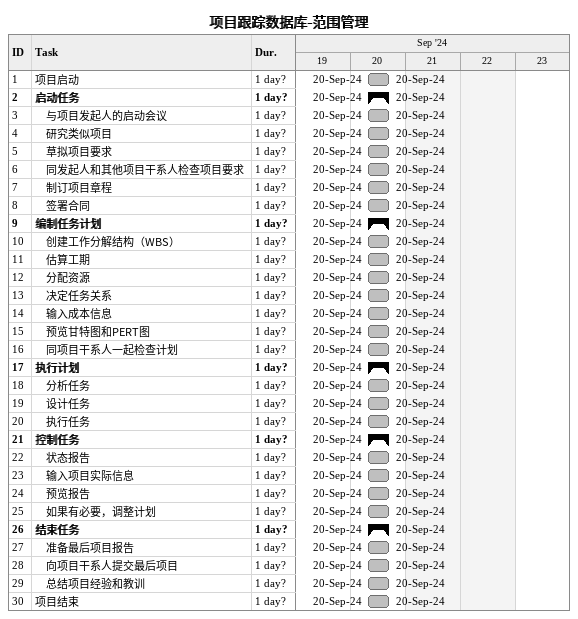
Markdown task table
项目跟踪数据库-范围管理

| ID | Level | Task | Duration | Start | Finish |
|---|---|---|---|---|---|
| 1 | 1 | 项目启动 | 1d? | 2024-09-20 | 2024-09-20 |
| 2 | 1 | **启动任务** | 1d? | 2024-09-20 | 2024-09-20 |
| 3 | 2 | 与项目发起人的启动会议 | 1d? | 2024-09-20 | 2024-09-20 |
| 4 | 2 | 研究类似项目 | 1d? | 2024-09-20 | 2024-09-20 |
| 5 | 2 | 草拟项目要求 | 1d? | 2024-09-20 | 2024-09-20 |
| 6 | 2 | 同发起人和其他项目干系人检查项目要求 | 1d? | 2024-09-20 | 2024-09-20 |
| 7 | 2 | 制订项目章程 | 1d? | 2024-09-20 | 2024-09-20 |
| 8 | 2 | 签署合同 | 1d? | 2024-09-20 | 2024-09-20 |
| 9 | 1 | **编制任务计划** | 1d? | 2024-09-20 | 2024-09-20 |
| 10 | 2 | 创建工作分解结构（WBS） | 1d? | 2024-09-20 | 2024-09-20 |
| 11 | 2 | 估算工期 | 1d? | 2024-09-20 | 2024-09-20 |
| 12 | 2 | 分配资源 | 1d? | 2024-09-20 | 2024-09-20 |
| 13 | 2 | 决定任务关系 | 1d? | 2024-09-20 | 2024-09-20 |
| 14 | 2 | 输入成本信息 | 1d? | 2024-09-20 | 2024-09-20 |
| 15 | 2 | 预览甘特图和PERT图 | 1d? | 2024-09-20 | 2024-09-20 |
| 16 | 2 | 同项目干系人一起检查计划 | 1d? | 2024-09-20 | 2024-09-20 |
| 17 | 1 | **执行计划** | 1d? | 2024-09-20 | 2024-09-20 |
| 18 | 2 | 分析任务 | 1d? | 2024-09-20 | 2024-09-20 |
| 19 | 2 | 设计任务 | 1d? | 2024-09-20 | 2024-09-20 |
| 20 | 2 | 执行任务 | 1d? | 2024-09-20 | 2024-09-20 |
| 21 | 1 | **控制任务** | 1d? | 2024-09-20 | 2024-09-20 |
| 22 | 2 | 状态报告 | 1d? | 2024-09-20 | 2024-09-20 |
| 23 | 2 | 输入项目实际信息 | 1d? | 2024-09-20 | 2024-09-20 |
| 24 | 2 | 预览报告 | 1d? | 2024-09-20 | 2024-09-20 |
| 25 | 2 | 如果有必要，调整计划 | 1d? | 2024-09-20 | 2024-09-20 |
| 26 | 1 | **结束任务** | 1d? | 2024-09-20 | 2024-09-20 |
| 27 | 2 | 准备最后项目报告 | 1d? | 2024-09-20 | 2024-09-20 |
| 28 | 2 | 向项目干系人提交最后项目 | 1d? | 2024-09-20 | 2024-09-20 |
| 29 | 2 | 总结项目经验和教训 | 1d? | 2024-09-20 | 2024-09-20 |
| 30 | 1 | 项目结束 | 1d? | 2024-09-20 | 2024-09-20 |
